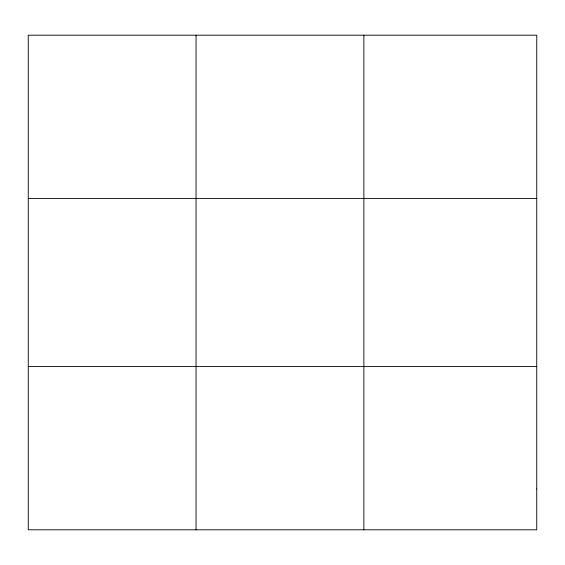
<?xml version="1.0" encoding="UTF-8"?>
<svg xmlns="http://www.w3.org/2000/svg" width="565" height="565" viewBox="0 0 565 565"><rect width="100%" height="100%" fill="white"/><g stroke="black" fill="none" stroke-linecap="round" stroke-linejoin="round"><path stroke-width="0.85" d="M196.055 35.192L196.055 529.808M363.86 35.192L363.86 529.808M28.25 198.414L536.75 198.414M28.25 366.586L536.75 366.586M536.75 489L536.75 529.808L28.25 529.808L28.25 35.192L536.75 35.192L536.75 489"/></g></svg>
